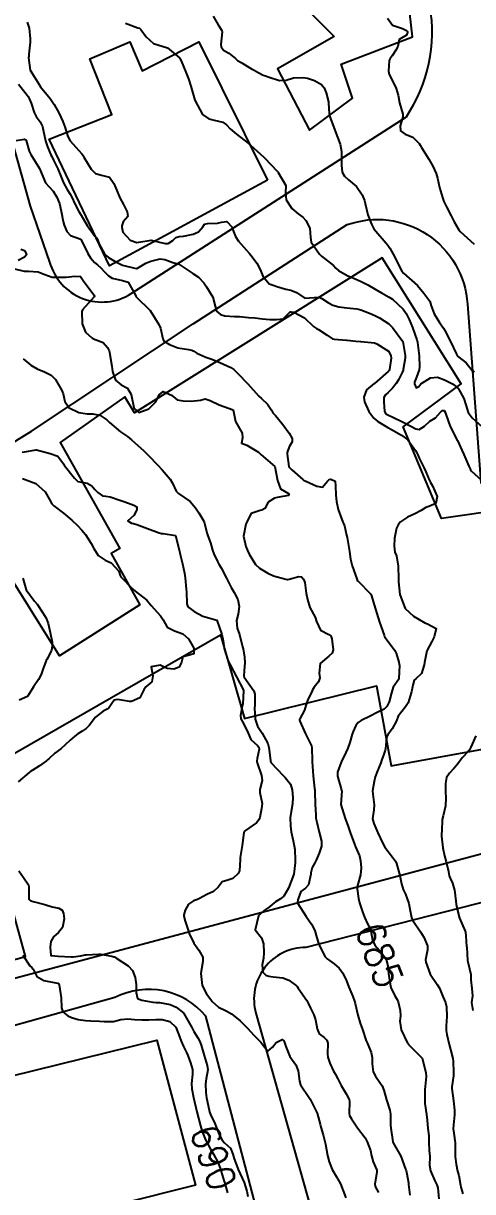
# Model space of a CAD drawing. Header units: metres. Extents: x 292545 to 299085, y 7450245 to 7463078.
# Drawn here: x 296144.2 to 296208.2, y 7455390.2 to 7455556.5 of the extents above; entities that cross this region are included whole.
import ezdxf
from ezdxf.enums import TextEntityAlignment as Align

# ---------------------------------------------------------------- set-up
doc = ezdxf.new("R2010")
doc.units = ezdxf.units.M
for name, color, linetype in [('Cotas', 45, 'Continuous'), ('Curvas de Nivel 1m', 11, 'Continuous'), ('Curvas de Nivel 5m', 15, 'Continuous'), ('Edificações', 30, 'Continuous'), ('Vias Primárias', 230, 'Continuous')]:
    doc.layers.add(name, color=color, linetype=linetype)
doc.styles.add('Style-STANDARD', font='STANDARD.shx')

msp = doc.modelspace()

# ---------------------------------------------------------------- linework, layer by layer
at = {"layer": 'Curvas de Nivel 1m', "flags": 128}
for points, elevation in [([(296144.79, 7455556.7), (296145.07, 7455555.87), (296145.22, 7455554.32), (296145.22, 7455553.86), (296145.04, 7455552.17), (296145.01, 7455551.87), (296144.98, 7455551.61), (296145.2, 7455549.86), (296145.79, 7455548.95), (296146.5, 7455547.84), (296146.56, 7455547.72), (296146.68, 7455547.51), (296148.05, 7455545.83), (296148.65, 7455544.99), (296149.32, 7455543.81), (296149.88, 7455542.55), (296150.16, 7455541.8), (296150.59, 7455540.45), (296150.9, 7455539.8), (296151.72, 7455538.93), (296152.56, 7455537.95), (296152.69, 7455537.77), (296152.85, 7455537.48), (296153.9, 7455535.76), (296154.53, 7455535.15), (296155.36, 7455534.92), (296156.53, 7455534.64), (296157.14, 7455533.72), (296157.55, 7455532.76), (296158, 7455531.71), (296158.48, 7455530.74), (296159.03, 7455529.69), (296159.13, 7455529.02), (296158.45, 7455528.26), (296158.26, 7455527.7), (296158.26, 7455527.52), (296158.43, 7455526.8), (296159.45, 7455525.69), (296160.42, 7455525.33), (296160.7, 7455525.39), (296162.42, 7455525.66), (296164.42, 7455525.17), (296164.85, 7455525.19), (296165.53, 7455525.62), (296165.97, 7455526.07), (296166.43, 7455526.18), (296167.05, 7455526.23), (296168.43, 7455526.52), (296169.17, 7455526.84), (296169.78, 7455527.57), (296170.05, 7455527.96), (296170.45, 7455528.06), (296171.9, 7455528.1), (296172.45, 7455528.21), (296173.23, 7455528.31), (296173.96, 7455527.52), (296174.07, 7455527.15), (296174.43, 7455526.21), (296174.87, 7455525.51), (296176.4, 7455523.8), (296176.68, 7455523.49), (296177.47, 7455522.4), (296177.97, 7455521.47), (296178.36, 7455520.54), (296179.23, 7455519.46), (296180.07, 7455519.17), (296180.34, 7455519.08), (296181.59, 7455518.68), (296182.33, 7455518.54), (296183.15, 7455518.23), (296184.32, 7455517.4), (296186.32, 7455517.53), (296186.46, 7455517.51), (296186.73, 7455517.37), (296187.7, 7455516.74), (296188.31, 7455516.4), (296189.15, 7455516.18), (296190.31, 7455516.03), (296191.72, 7455515.9), (296192.31, 7455515.77), (296193.54, 7455515.29), (296194.3, 7455514.95), (296194.93, 7455514.63), (296196.28, 7455513.77), (296196.81, 7455513.24), (296198.25, 7455511.23), (296198.59, 7455509.23), (296198.59, 7455508.85), (296198.32, 7455507.23), (296198.3, 7455507.14), (296198.2, 7455506.91), (296197.65, 7455505.77), (296197.33, 7455505.24), (296196.82, 7455504.59), (296196.16, 7455503.97), (296195.78, 7455503.63), (296195.56, 7455503.26), (296195.54, 7455502.65), (296195.65, 7455501.26), (296195.83, 7455500.96), (296196.13, 7455500.78), (296196.95, 7455500.41), (296198.12, 7455499.84), (296199.29, 7455499.22), (296200.11, 7455498.8), (296200.59, 7455498.72), (296201.33, 7455499.19), (296202.12, 7455499.89), (296202.92, 7455500.37), (296203.65, 7455501.16), (296203.88, 7455501.42), (296204.14, 7455501.41), (296204.31, 7455501.16), (296204.41, 7455500.87), (296204.99, 7455499.15), (296205.94, 7455497.29), (296206.03, 7455497.14), (296206.08, 7455497.04), (296206.69, 7455495.76), (296206.95, 7455495.13), (296207.67, 7455493.48), (296207.84, 7455493.11), (296207.89, 7455492.98), (296208.03, 7455492.76), (296209.93, 7455491.09)], 683), ([(296158.79, 7455556.57), (296160.55, 7455555.91), (296160.78, 7455555.83), (296160.95, 7455555.68), (296161.73, 7455554.63), (296162.75, 7455553.65), (296164.75, 7455553.05), (296166.46, 7455551.61), (296166.73, 7455551.2), (296167.39, 7455549.6), (296167.75, 7455548.65), (296168.11, 7455547.59), (296168.65, 7455545.58), (296169.76, 7455543.57), (296170.63, 7455542.93), (296171.41, 7455542.77), (296172.62, 7455542.48), (296173.15, 7455542.07), (296173.7, 7455541.52), (296174.6, 7455540.75), (296176.23, 7455539.49), (296176.58, 7455539.2), (296178.48, 7455537.47), (296178.56, 7455537.39), (296180.42, 7455535.44), (296180.47, 7455535.38), (296180.53, 7455535.31), (296181.63, 7455533.43), (296181.57, 7455532.36), (296181.64, 7455531.43), (296182.47, 7455530.18), (296183.39, 7455529.41), (296184.01, 7455528.95), (296184.45, 7455528.47), (296185.03, 7455527.38), (296185.11, 7455526.07), (296185.23, 7455525.39), (296186.4, 7455523.66), (296186.71, 7455523.37), (296188.38, 7455522.05), (296188.72, 7455521.69), (296189.1, 7455521.34), (296190.36, 7455520.62), (296191.49, 7455520.17), (296192.35, 7455519.8), (296193.28, 7455519.29), (296194.34, 7455518.69), (296195.25, 7455518.18), (296196.33, 7455517.56), (296196.78, 7455517.25), (296198.31, 7455515.85), (296198.73, 7455515.23), (296199.15, 7455514.36), (296199.63, 7455513.22), (296200.26, 7455511.48), (296200.32, 7455511.28), (296200.35, 7455511.21), (296200.37, 7455511.09), (296200.57, 7455509.2), (296200.64, 7455507.64), (296200.61, 7455507.2), (296200.19, 7455506.17), (296199.95, 7455505.45), (296199.93, 7455505.21), (296200.17, 7455504.65), (296200.53, 7455504.85), (296200.85, 7455505.2), (296202.19, 7455506.08), (296203.21, 7455506.15), (296204.19, 7455505.79), (296205.42, 7455505.15), (296206.17, 7455504.49), (296206.97, 7455503.13), (296207.24, 7455502.22), (296207.58, 7455501.12), (296208.12, 7455500.36), (296209.58, 7455499.1)], 682), ([(296171.25, 7455557.55), (296171.99, 7455556.33), (296172.52, 7455555.53), (296172.56, 7455555.32), (296172.36, 7455553.54), (296172.42, 7455553.21), (296172.75, 7455552.74), (296173.51, 7455552.3), (296174.47, 7455551.51), (296174.73, 7455551.27), (296175.27, 7455550.96), (296176.71, 7455550.07), (296177.09, 7455549.86), (296177.78, 7455549.47), (296178.39, 7455549.16), (296178.7, 7455549.07), (296179.26, 7455548.89), (296180.69, 7455548.42), (296181.67, 7455548.46), (296182.7, 7455548.79), (296184.13, 7455548.83), (296184.7, 7455548.71), (296185.69, 7455548.39), (296186.69, 7455547.83), (296187.09, 7455547.37), (296187.37, 7455546.66), (296187.67, 7455545.36), (296187.71, 7455544.29), (296187.82, 7455543.36), (296188.61, 7455541.35), (296189.37, 7455539.34), (296189.52, 7455538.29), (296189.52, 7455537.34), (296189.54, 7455536.34), (296189.63, 7455535.33), (296189.96, 7455534.76), (296190.52, 7455534.27), (296191.67, 7455533.31), (296192.5, 7455532.11), (296192.8, 7455531.3), (296192.89, 7455530.9), (296193.28, 7455529.29), (296193.8, 7455527.93), (296194.16, 7455527.28), (296194.44, 7455526.95), (296195.9, 7455525.26), (296196.12, 7455524.96), (296196.41, 7455524.51), (296197.13, 7455523.24), (296197.84, 7455521.78), (296198.14, 7455521.23), (296198.37, 7455520.97), (296200.34, 7455519.21), (296201.25, 7455518.12), (296201.99, 7455517.18), (296202.11, 7455516.97), (296202.31, 7455516.33), (296202.74, 7455515.18), (296203.49, 7455513.96), (296204.05, 7455513.16), (296204.27, 7455512.79), (296205.11, 7455511.15), (296205.84, 7455509.54), (296206.05, 7455509.14), (296206.22, 7455508.99), (296207.29, 7455508.2), (296208.16, 7455507.11), (296208.18, 7455507.08), (296208.2, 7455507.06), (296208.4, 7455506.91)], 681), ([(296143.54, 7455547.88), (296144.67, 7455546.51), (296144.93, 7455546.13), (296145.07, 7455545.86), (296145.34, 7455545.17), (296145.8, 7455543.85), (296146.07, 7455543.29), (296146.62, 7455542.5), (296146.97, 7455541.84), (296147.08, 7455541.36), (296147.39, 7455539.83), (296147.68, 7455538.94), (296148.16, 7455537.83), (296148.29, 7455537.56), (296148.56, 7455537.07), (296149.15, 7455535.81), (296149.57, 7455534.77), (296149.97, 7455533.81), (296150.5, 7455532.86), (296150.92, 7455532.22), (296151.14, 7455531.79), (296151.56, 7455530.86), (296152.14, 7455529.77), (296152.46, 7455529.23), (296153.35, 7455527.76), (296154.43, 7455526.25), (296154.67, 7455525.99), (296154.8, 7455525.75), (296155.04, 7455525.12), (296155.8, 7455523.74), (296156.08, 7455523.42), (296156.39, 7455523.2), (296157.3, 7455522.63), (296158.38, 7455522.12), (296160.12, 7455521.68), (296160.37, 7455521.64), (296160.42, 7455521.64), (296160.48, 7455521.68), (296161.66, 7455522.39), (296162.38, 7455522.7), (296163.73, 7455522.99), (296164.39, 7455522.9), (296165.51, 7455522.49), (296166.38, 7455522.25), (296167.38, 7455521.6), (296168.37, 7455520.92), (296169.18, 7455520.4), (296169.94, 7455519.57), (296170.34, 7455519.01), (296171.2, 7455517.55), (296171.57, 7455516.29), (296171.76, 7455515.55), (296172.3, 7455515.06), (296172.93, 7455514.9), (296174.29, 7455514.82), (296175.01, 7455514.78), (296176.29, 7455514.67), (296177.18, 7455514.59), (296178.29, 7455514.46), (296179.35, 7455514.39), (296180.29, 7455514.38), (296181.25, 7455514.47), (296182.16, 7455515.42), (296182.25, 7455515.47), (296182.3, 7455515.47), (296182.35, 7455515.47), (296182.73, 7455515.42), (296184.29, 7455514.6), (296185.55, 7455513.38), (296185.98, 7455513.09), (296186.27, 7455512.93), (296187.49, 7455512.13), (296188.26, 7455511.63), (296188.47, 7455511.56), (296190.25, 7455511.42), (296190.34, 7455511.41), (296191.58, 7455511.31), (296192.25, 7455511.25), (296192.3, 7455511.25), (296194.25, 7455511.05), (296194.59, 7455510.93), (296196.23, 7455509.84), (296196.56, 7455509.25), (296196.59, 7455508.88), (296196.38, 7455507.25), (296196.33, 7455507.12), (296196.2, 7455506.97), (296194.22, 7455505.28), (296194.2, 7455505.26), (296194.18, 7455505.25), (296193.09, 7455504.37), (296192.71, 7455503.29), (296192.8, 7455502.64), (296193.41, 7455501.29), (296194.12, 7455500.34), (296194.69, 7455499.85), (296195.65, 7455499.26), (296196.11, 7455499), (296196.64, 7455498.71), (296198.09, 7455497.91), (296198.97, 7455497.22), (296200.07, 7455495.7), (296200.26, 7455495.4), (296200.36, 7455495.21), (296200.61, 7455494.64), (296201.32, 7455493.19), (296201.54, 7455492.7), (296202.02, 7455491.52), (296202.19, 7455491.18), (296202.49, 7455490.7), (296203.16, 7455489.17), (296202.97, 7455488.18), (296201.97, 7455487.74), (296201.56, 7455487.6), (296200.88, 7455487.2), (296199.96, 7455486.71), (296198.94, 7455486.23), (296197.95, 7455485.55), (296197.67, 7455485.23), (296197.38, 7455484.68), (296197.09, 7455483.24), (296197.04, 7455482.11), (296197.14, 7455481.24), (296197.36, 7455480.71), (296197.58, 7455479.23), (296197.63, 7455477.45), (296197.64, 7455477.23), (296197.64, 7455477.03), (296197.82, 7455475.23), (296198.58, 7455473.22), (296199.79, 7455472.13), (296201.4, 7455471.19), (296201.77, 7455471.05), (296202.99, 7455470.4), (296202.71, 7455469.18), (296202.4, 7455468.52), (296201.72, 7455467.31), (296201.69, 7455467.23), (296201.68, 7455467.19), (296201.36, 7455465.54), (296201.32, 7455465.19), (296200.92, 7455463.97), (296200.12, 7455463.21), (296199.88, 7455463.01), (296199.67, 7455462.33), (296199.48, 7455461.38), (296199.46, 7455461.21), (296199.05, 7455459.8), (296198.63, 7455459.22), (296197.62, 7455457.88), (296197.37, 7455457.24), (296196.77, 7455456.07), (296196.14, 7455455.25), (296195.96, 7455454.87), (296195.79, 7455453.26), (296195.75, 7455453.07), (296195.55, 7455452.5), (296195.24, 7455451.56), (296195.12, 7455451.26), (296194.67, 7455450.12), (296194.34, 7455449.27), (296194.17, 7455448.61), (296193.96, 7455447.28), (296193.98, 7455446.78), (296194.2, 7455445.27), (296194.14, 7455444.58), (296193.96, 7455443.27), (296194.12, 7455442.59), (296194.7, 7455441.27), (296195.4, 7455439.75), (296195.69, 7455439.26), (296196.78, 7455437.84), (296197.21, 7455437.24), (296197.37, 7455436.92), (296197.85, 7455435.23), (296198.1, 7455434), (296198.33, 7455433.22), (296198.63, 7455432.54), (296199.1, 7455431.21), (296199.29, 7455430.19), (296199.49, 7455429.21), (296199.69, 7455428.78), (296200.77, 7455427.19), (296201.25, 7455426.41), (296201.77, 7455425.18), (296201.78, 7455424.63), (296201.5, 7455423.19), (296201.52, 7455422.87), (296202.18, 7455421.18), (296203.16, 7455419.7), (296203.5, 7455419.16), (296203.98, 7455418), (296204.36, 7455417.15), (296204.5, 7455416.53), (296204.52, 7455415.15), (296204.43, 7455413.81), (296204.42, 7455413.15), (296204.51, 7455412.58), (296204.88, 7455411.14), (296205.05, 7455410.45), (296205.37, 7455409.14), (296205.41, 7455408.76), (296205.47, 7455407.14), (296205.46, 7455406.68), (296205.24, 7455405.14), (296205.25, 7455404.88), (296205.49, 7455403.13), (296205.61, 7455401.8), (296205.6, 7455401.14), (296205.49, 7455399.7), (296205.45, 7455399.14), (296205.53, 7455398.53), (296205.73, 7455397.14), (296205.72, 7455395.97), (296205.72, 7455395.14), (296205.87, 7455394.13), (296206.06, 7455393.13), (296206.22, 7455392.51), (296206.49, 7455391.13), (296206.54, 7455390.84), (296206.81, 7455389.88)], 684), ([(296143.88, 7455524.39), (296144.4, 7455524.18), (296144.61, 7455523.87), (296144.68, 7455523.57), (296144.39, 7455523.24), (296143.51, 7455522.75)], 686), ([(296142.59, 7455521.67), (296144.37, 7455521.24), (296144.98, 7455521.25), (296146.37, 7455521.15), (296147.31, 7455520.79), (296148.36, 7455520.41), (296149.79, 7455520.38), (296150.36, 7455520.41), (296151.59, 7455520.55), (296152.36, 7455520.48), (296152.67, 7455520.09), (296152.85, 7455519.77), (296154.32, 7455517.84), (296154.36, 7455517.75), (296154.32, 7455517.6), (296152.67, 7455515.77), (296152.56, 7455515.51), (296152.61, 7455513.77), (296153.07, 7455512.58), (296154.01, 7455511.75), (296154.16, 7455511.65), (296154.25, 7455511.61), (296155.62, 7455511.11), (296156.24, 7455510.38), (296156.44, 7455509.93), (296156.5, 7455509.73), (296156.55, 7455509.41), (296156.82, 7455507.72), (296156.93, 7455506.99), (296157.35, 7455505.72), (296158.18, 7455505.05), (296159.08, 7455504.6), (296159.59, 7455503.69), (296159.96, 7455501.86), (296160.05, 7455501.68), (296160.09, 7455501.63), (296160.13, 7455501.59), (296160.67, 7455501.13), (296162.13, 7455501.66), (296163.12, 7455502.67), (296163.58, 7455503.64), (296164.17, 7455504.13), (296165.33, 7455503.62), (296166.15, 7455502.94), (296166.98, 7455502.77), (296168.14, 7455502.76), (296169.48, 7455502.9), (296170.15, 7455503.06), (296170.84, 7455502.86), (296172.14, 7455502.24), (296174.13, 7455501.52), (296174.47, 7455499.87), (296174.62, 7455499.51), (296175.39, 7455498.2), (296175.46, 7455497.5), (296175.32, 7455496.75), (296176.07, 7455496.5), (296177.73, 7455495.47), (296178.06, 7455495.13), (296180.04, 7455493.45), (296180.42, 7455491.44), (296180.83, 7455490.26), (296181.99, 7455489.58), (296182.07, 7455489.42), (296182.06, 7455489.35), (296181.99, 7455489.29), (296180.39, 7455489.04), (296179.99, 7455488.93), (296179.09, 7455488.34), (296178.63, 7455487.46), (296178.21, 7455487.21), (296177.96, 7455487.18), (296176.69, 7455486.75), (296176.03, 7455485.49), (296176.01, 7455485.42), (296175.94, 7455485.21), (296175.59, 7455483.5), (296175.9, 7455482.04), (296176.15, 7455481.49), (296176.39, 7455480.98), (296177.29, 7455479.48), (296177.87, 7455478.97), (296179.07, 7455478.24), (296179.85, 7455477.89), (296181.59, 7455477.42), (296181.79, 7455477.37), (296181.84, 7455477.34), (296181.92, 7455477.34), (296182.09, 7455477.42), (296183.46, 7455477.8), (296183.85, 7455477.71), (296184.15, 7455477.4), (296184.32, 7455476.91), (296184.52, 7455475.39), (296184.71, 7455474.49), (296185.04, 7455473.39), (296185.78, 7455472), (296185.99, 7455471.38), (296186.54, 7455470.14), (296187.75, 7455469.53), (296188.01, 7455469.35), (296188.18, 7455468.91), (296188.33, 7455467.34), (296188.2, 7455466.88), (296187.72, 7455466.45), (296186.51, 7455465.37), (296186.36, 7455464.04), (296186.46, 7455463.37), (296186.28, 7455462.77), (296185.66, 7455462.03), (296185.41, 7455461.63), (296185.3, 7455461.38), (296184.74, 7455460.29), (296184.44, 7455459.39), (296184.27, 7455458.75), (296183.61, 7455457.52), (296183.57, 7455457.45), (296183.56, 7455457.4), (296183.61, 7455457.2), (296184.43, 7455455.39), (296185.26, 7455453.69), (296185.33, 7455453.38), (296185.36, 7455451.56), (296185.37, 7455451.38), (296185.51, 7455449.38), (296185.7, 7455447.58), (296185.72, 7455447.38), (296185.74, 7455447.12), (296185.8, 7455445.37), (296185.86, 7455443.78), (296185.9, 7455443.38), (296186.01, 7455442.8), (296186.37, 7455441.37), (296186.67, 7455440.11), (296186.67, 7455439.37), (296186.36, 7455438.4), (296185.95, 7455437.37), (296185.74, 7455437), (296185.36, 7455436.34), (296185.17, 7455435.57), (296185.15, 7455435.38), (296184.85, 7455433.86), (296184.42, 7455433.39), (296183.77, 7455432.94), (296183.31, 7455431.75), (296183.28, 7455431.4), (296183.3, 7455431.22), (296184.49, 7455429.39), (296185.26, 7455428.27), (296185.75, 7455427.38), (296185.95, 7455426.67), (296186.3, 7455425.37), (296187.21, 7455423.63), (296187.49, 7455423.36), (296188.49, 7455422.63), (296189.19, 7455422.02), (296189.74, 7455421.32), (296190.26, 7455420.23), (296190.58, 7455419.32), (296191.14, 7455417.96), (296191.38, 7455417.31), (296191.47, 7455416.97), (296191.84, 7455415.3), (296192.21, 7455414.18), (296192.54, 7455413.3), (296193.07, 7455411.65), (296193.17, 7455411.39), (296193.22, 7455411.29), (296193.78, 7455410), (296193.89, 7455409.28), (296193.9, 7455408.41), (296194.06, 7455407.27), (296194.37, 7455406.63), (296195, 7455405.76), (296195.32, 7455405.26), (296195.58, 7455404.66), (296195.95, 7455403.25), (296196.41, 7455401.78), (296196.51, 7455401.24), (296196.51, 7455399.66), (296196.54, 7455399.24), (296196.86, 7455397.28), (296196.86, 7455397.24), (296196.89, 7455397.16), (296197.96, 7455395.23), (296198.67, 7455393.39), (296198.73, 7455393.22), (296198.84, 7455392.75), (296199.06, 7455391.45), (296199.09, 7455391.22), (296199.27, 7455389.68)], 686), ([(296144.22, 7455508.75), (296145.3, 7455507.86), (296146.2, 7455507.35), (296147.28, 7455506.92), (296148.19, 7455506.45), (296148.83, 7455505.81), (296149.73, 7455504.24), (296149.9, 7455503.8), (296150.15, 7455502.68), (296150.79, 7455501.79), (296152.13, 7455501.13), (296153.32, 7455500.96), (296154.12, 7455500.94), (296155.11, 7455500.73), (296156.12, 7455500.07), (296156.49, 7455499.73), (296158.09, 7455498.39), (296159.07, 7455497.7), (296159.65, 7455497.26), (296160.07, 7455496.87), (296161.41, 7455495.67), (296162.06, 7455495.02), (296163.39, 7455493.65), (296164.03, 7455492.98), (296165.13, 7455491.62), (296165.46, 7455491.07), (296166, 7455489.94), (296166.31, 7455489.61), (296167.98, 7455488.47), (296168.77, 7455487.58), (296169.23, 7455486.85), (296169.94, 7455485.64), (296169.98, 7455485.56), (296170.38, 7455484.02), (296170.53, 7455483.56), (296170.88, 7455482.59), (296171.19, 7455481.55), (296171.37, 7455481.03), (296171.88, 7455479.9), (296172.08, 7455479.54), (296172.4, 7455479), (296173.18, 7455477.53), (296173.83, 7455476.22), (296174.27, 7455475.51), (296174.8, 7455474.49), (296174.97, 7455473.5), (296174.85, 7455472.44), (296174.59, 7455471.51), (296174.7, 7455470.44), (296175.03, 7455469.51), (296175.46, 7455467.78), (296175.52, 7455467.5), (296175.72, 7455466.31), (296175.77, 7455465.5), (296175.69, 7455464.42), (296175.65, 7455463.53), (296175.66, 7455463.5), (296175.68, 7455463.47), (296177.08, 7455461.48), (296177.22, 7455461.05), (296177.18, 7455459.48), (296177.16, 7455459.01), (296177.25, 7455457.48), (296177.6, 7455456.49), (296178.23, 7455455.46), (296179.03, 7455454), (296179.21, 7455453.45), (296179.43, 7455451.56), (296179.45, 7455451.45), (296179.54, 7455451.23), (296181.22, 7455449.43), (296181.51, 7455449.16), (296182.3, 7455448.21), (296182.53, 7455447.41), (296182.59, 7455446.3), (296182.56, 7455445.41), (296182.37, 7455444.34), (296182.23, 7455443.42), (296182.27, 7455442.26), (296182.38, 7455441.42), (296182.66, 7455440.16), (296182.82, 7455439.41), (296182.87, 7455438.89), (296182.95, 7455437.41), (296182.96, 7455437), (296182.75, 7455435.41), (296182.37, 7455434.38), (296181.98, 7455433.42), (296181.31, 7455432.25), (296180.87, 7455431.87), (296180.12, 7455431.44), (296179.66, 7455431.08), (296179.29, 7455430.77), (296178.51, 7455430.23), (296177.73, 7455429.47), (296177.25, 7455427.48), (296178.13, 7455426.35), (296178.42, 7455425.46), (296178.47, 7455424.2), (296178.41, 7455423.46), (296178.23, 7455422.5), (296178.32, 7455421.46), (296178.76, 7455421.04), (296179.18, 7455420.87), (296179.83, 7455420.79), (296181.17, 7455420.62), (296182.06, 7455420.3), (296183.15, 7455419.48), (296183.22, 7455419.4), (296183.35, 7455419.19), (296184.58, 7455417.39), (296184.78, 7455417.03), (296185.12, 7455416.31), (296185.58, 7455415.38), (296185.83, 7455414.64), (296186.08, 7455413.37), (296186.36, 7455412.65), (296187.07, 7455412.13), (296187.47, 7455411.75), (296187.59, 7455411.35), (296187.54, 7455409.84), (296187.61, 7455409.35), (296187.89, 7455408.49), (296188.42, 7455407.34), (296188.63, 7455406.96), (296189, 7455406.26), (296189.48, 7455405.33), (296190.18, 7455404.11), (296190.63, 7455403.31), (296190.69, 7455403.05), (296190.63, 7455401.31), (296190.67, 7455401.05), (296190.94, 7455400.56), (296191.81, 7455399.3), (296192.9, 7455397.84), (296193.21, 7455397.29), (296193.65, 7455396.05), (296193.83, 7455395.28), (296194.06, 7455394.46), (296194.57, 7455393.26), (296194.59, 7455393.01), (296194.28, 7455391.27), (296194.38, 7455390.82), (296194.81, 7455390.08)], 687), ([(296144.06, 7455495.5), (296144.39, 7455495.54), (296146.06, 7455495.8), (296146.11, 7455495.8), (296148.06, 7455495.31), (296149.16, 7455494.92), (296149.94, 7455493.8), (296150.04, 7455493.65), (296151.55, 7455491.78), (296152.01, 7455491.31), (296153.31, 7455491.06), (296154, 7455490.7), (296154.44, 7455490.19), (296154.84, 7455489.74), (296155.5, 7455489.25), (296155.99, 7455489.21), (296156.59, 7455489.12), (296157.98, 7455488.65), (296158.69, 7455488.41), (296159.98, 7455487.93), (296160.38, 7455487.68), (296160.4, 7455487.25), (296159.95, 7455486.46), (296159.57, 7455486.07), (296159.14, 7455485.69), (296159.64, 7455485.39), (296159.94, 7455485.31), (296160.42, 7455485.19), (296161.93, 7455484.63), (296163.56, 7455484.01), (296163.93, 7455483.92), (296164.17, 7455483.88), (296165.92, 7455483.61), (296166.41, 7455481.6), (296166.58, 7455480.91), (296166.89, 7455479.6), (296167.19, 7455478.27), (296167.3, 7455477.6), (296167.43, 7455475.99), (296167.45, 7455475.59), (296167.52, 7455473.88), (296167.61, 7455473.59), (296167.8, 7455473.39), (296168.57, 7455472.81), (296169.78, 7455472.11), (296171.77, 7455471.54), (296172.5, 7455469.53), (296172.67, 7455468.6), (296172.84, 7455467.53), (296173.37, 7455465.87), (296173.52, 7455465.52), (296173.7, 7455465.18), (296174.59, 7455463.51), (296175.58, 7455461.58), (296175.6, 7455461.5), (296175.48, 7455459.66), (296175.46, 7455459.5), (296175.16, 7455457.97), (296175.22, 7455457.5), (296175.6, 7455456.86), (296176.25, 7455455.49), (296176.64, 7455454.55), (296177.57, 7455453.73), (296177.78, 7455453.47), (296177.83, 7455453.2), (296177.55, 7455451.86), (296177.48, 7455451.47), (296177.54, 7455451.23), (296178.15, 7455449.46), (296178.23, 7455448.74), (296177.93, 7455447.47), (296177.91, 7455447.04), (296178.24, 7455445.46), (296178.15, 7455444.77), (296177.91, 7455443.47), (296177.79, 7455443.12), (296177.44, 7455442.72), (296175.72, 7455441.5), (296175.61, 7455441.31), (296175.39, 7455439.5), (296175.1, 7455437.78), (296175.1, 7455437.5), (296175.01, 7455435.85), (296174.85, 7455435.51), (296174.07, 7455434.79), (296173.34, 7455434.53), (296172.55, 7455434.32), (296172, 7455433.54), (296171.32, 7455432.94), (296170.37, 7455432.5), (296169.31, 7455431.94), (296169.06, 7455431.81), (296168.49, 7455431.58), (296167.76, 7455431.12), (296167.28, 7455430.25), (296167.1, 7455429.59), (296167.09, 7455429.41), (296167.26, 7455428.73), (296167.65, 7455427.59), (296167.87, 7455426.96), (296168.51, 7455425.58), (296169.22, 7455424.59), (296169.78, 7455423.56), (296169.81, 7455422.95), (296169.55, 7455421.57), (296169.51, 7455421.24), (296169.69, 7455419.56), (296170.33, 7455418.38), (296170.95, 7455417.55), (296171.13, 7455417.29), (296172.04, 7455416.46), (296173.12, 7455415.95), (296173.88, 7455415.51), (296175.1, 7455414.5), (296176.15, 7455413.49), (296177.07, 7455412.48), (296177.56, 7455411.96), (296178.06, 7455411.47), (296178.48, 7455410.89), (296179.05, 7455410.19), (296179.72, 7455410.78), (296180.23, 7455411.44), (296181.07, 7455411.86), (296181.31, 7455411.67), (296181.44, 7455411.43), (296181.62, 7455410.86), (296182.2, 7455409.42), (296183.03, 7455408.25), (296183.38, 7455407.4), (296183.55, 7455405.95), (296183.72, 7455405.4), (296184.97, 7455403.53), (296185.06, 7455403.38), (296185.24, 7455403.1), (296186.05, 7455401.37), (296186.49, 7455399.81), (296186.59, 7455399.36), (296186.91, 7455398.29), (296187.18, 7455397.36), (296187.27, 7455396.97), (296187.56, 7455395.35), (296187.76, 7455394.46), (296188.19, 7455393.35), (296188.84, 7455392.3), (296189.39, 7455391.33), (296189.79, 7455390.3), (296190.16, 7455389.32)], 688), ([(296144.13, 7455491.75), (296146, 7455491.01), (296147.36, 7455489.84), (296147.98, 7455488.76), (296148.28, 7455488.13), (296148.58, 7455487.82), (296149.96, 7455486.82), (296151.14, 7455485.79), (296151.94, 7455485.04), (296152.55, 7455484.39), (296153.07, 7455483.76), (296153.9, 7455482.49), (296154.27, 7455481.75), (296154.9, 7455480.76), (296155.88, 7455480.1), (296156.77, 7455479.72), (296157.86, 7455478.54), (296158.04, 7455477.9), (296158.14, 7455477.71), (296159.83, 7455475.96), (296160.18, 7455475.68), (296161.81, 7455474.42), (296162.43, 7455473.65), (296163.78, 7455472.16), (296164.17, 7455471.63), (296164.7, 7455470.56), (296165.76, 7455470.05), (296166.96, 7455469.6), (296167.75, 7455468.9), (296168.5, 7455467.58), (296168.52, 7455466.78), (296167.72, 7455466.51), (296166.95, 7455466.36), (296166.74, 7455465.6), (296166.42, 7455464.88), (296165.69, 7455464.61), (296164.74, 7455464.67), (296163.7, 7455465.17), (296162.44, 7455464.9), (296162.7, 7455463.65), (296162.55, 7455462.77), (296161.67, 7455462.05), (296161.42, 7455461.66), (296160.81, 7455460.51), (296159.64, 7455459.97), (296159.36, 7455459.97), (296157.64, 7455460.25), (296157.17, 7455460.19), (296156.85, 7455459.72), (296156.35, 7455458.99), (296155.62, 7455458.59), (296154.53, 7455457.75), (296153.6, 7455456.55), (296153.21, 7455456.15), (296152.62, 7455455.77), (296152, 7455455.36), (296151.58, 7455455.07), (296150.89, 7455454.47), (296150.21, 7455453.8), (296149.56, 7455453.23), (296148.75, 7455452.62), (296147.86, 7455451.83), (296147.7, 7455451.66), (296147.54, 7455451.53), (296146.53, 7455450.84), (296145.52, 7455450.18), (296145.32, 7455450.05), (296145.07, 7455449.86), (296143.5, 7455448.55)], 689), ([(296208.67, 7455455.1), (296207.95, 7455453.5), (296207.76, 7455453.12), (296207.68, 7455453), (296207.56, 7455452.88), (296206.7, 7455451.98), (296206.1, 7455451.13), (296205.87, 7455450.8), (296205.53, 7455450.43), (296204.89, 7455449.78), (296204.49, 7455449.15), (296204.33, 7455448.33), (296204.35, 7455447.15), (296204.39, 7455446.24), (296204.34, 7455445.15), (296204, 7455443.72), (296203.89, 7455443.16), (296203.81, 7455441.55), (296203.77, 7455441.16), (296203.76, 7455440.82), (296203.96, 7455439.16), (296204.22, 7455437.99), (296204.45, 7455437.15), (296204.75, 7455435.76), (296204.88, 7455435.15), (296205.02, 7455434.82), (296205.33, 7455434.1), (296205.62, 7455433.14), (296205.68, 7455432.78), (296205.87, 7455431.13), (296206, 7455430.43), (296206.34, 7455429.13), (296207.12, 7455427.26), (296207.17, 7455427.12), (296207.25, 7455426.62), (296207.35, 7455425.12), (296207.36, 7455424.99), (296207.48, 7455423.12), (296207.57, 7455422.75), (296207.93, 7455421.11), (296207.93, 7455420.35), (296208.09, 7455419.11), (296208.17, 7455418.08), (296208.06, 7455417.11), (296208.23, 7455416)], 683), ([(296143.61, 7455435.88), (296144.26, 7455434.94), (296144.99, 7455433.86), (296145.04, 7455433.58), (296145.03, 7455431.85), (296145.15, 7455431.7), (296145.3, 7455431.61), (296145.63, 7455431.51), (296147.3, 7455431.06), (296148.34, 7455430.77), (296149.29, 7455430.54), (296149.75, 7455430.27), (296149.97, 7455429.8), (296150.04, 7455429.03), (296149.81, 7455427.8), (296149.25, 7455427.08), (296148.56, 7455426.5), (296148.17, 7455425.82), (296148.05, 7455425), (296148.14, 7455423.82), (296149.2, 7455423.71), (296151.06, 7455423.64), (296151.2, 7455423.63), (296151.36, 7455423.62), (296152.43, 7455423.77), (296153.06, 7455423.9), (296153.21, 7455423.92), (296154.95, 7455424), (296155.21, 7455423.99), (296156.84, 7455423.72), (296157.14, 7455423.65), (296157.2, 7455423.63), (296157.42, 7455423.49), (296159.19, 7455422.33), (296159.79, 7455421.68), (296160.16, 7455420.69), (296160.31, 7455419.68), (296160.29, 7455418.53), (296160.51, 7455417.68), (296161.13, 7455417.47), (296162.67, 7455417.19), (296163.13, 7455417.15), (296163.64, 7455417.12), (296165.13, 7455416.85), (296165.99, 7455416.48), (296167.08, 7455415.59), (296167.11, 7455415.55), (296168.21, 7455413.58), (296168.51, 7455413.02), (296169.07, 7455412.12), (296169.37, 7455411.57), (296169.55, 7455411.07), (296169.98, 7455409.56), (296170.42, 7455408.16), (296170.5, 7455407.56), (296170.28, 7455406.28), (296170.18, 7455405.56), (296170.21, 7455404.33), (296170.31, 7455403.56), (296170.68, 7455401.82), (296170.75, 7455401.55), (296170.94, 7455401.05), (296171.45, 7455400.06), (296171.64, 7455399.54), (296172.1, 7455398.34), (296172.55, 7455397.53), (296172.89, 7455397.16), (296173.73, 7455396.37), (296174.06, 7455395.51), (296174.24, 7455394.88), (296174.77, 7455393.5), (296174.85, 7455393.33), (296175.69, 7455391.49), (296176.04, 7455390.26), (296176.22, 7455389.49)], 689)]:
    msp.add_lwpolyline(points, dxfattribs=dict(at, elevation=elevation))
at = {"layer": 'Curvas de Nivel 5m', "flags": 128}
for points, elevation in [([(296196.1, 7455557.26), (296196.79, 7455556.27), (296198.22, 7455555.79), (296198.78, 7455555.54), (296198.93, 7455555.38), (296198.94, 7455555.23), (296198.77, 7455554.87), (296197.75, 7455554.25), (296197.56, 7455553.24), (296197.29, 7455552.7), (296196.73, 7455551.92), (296196.46, 7455551.52), (296196.34, 7455551.25), (296196.24, 7455549.72), (296196.34, 7455549.25), (296196.7, 7455548.52), (296197.34, 7455547.24), (296197.59, 7455546.32), (296197.78, 7455545.24), (296198.28, 7455543.59), (296198.29, 7455543.23), (296197.9, 7455541.95), (296197.93, 7455541.24), (296198.6, 7455540.74), (296199.71, 7455540.33), (296200.59, 7455539.44), (296200.72, 7455539.2), (296200.94, 7455538.84), (296201.97, 7455537.19), (296202.55, 7455536.19), (296203, 7455535.18), (296203.19, 7455534.51), (296203.51, 7455533.17), (296203.9, 7455531.76), (296204.1, 7455531.16), (296204.48, 7455530.39), (296205.16, 7455529.15), (296205.58, 7455528.27), (296206.25, 7455527.13), (296206.44, 7455526.9), (296208.41, 7455525.11)], 680), ([(296143.22, 7455539.88), (296144.4, 7455540.06), (296144.58, 7455539.96), (296144.63, 7455539.87), (296145.07, 7455538.36), (296145.3, 7455537.86), (296146.54, 7455535.85), (296147.42, 7455533.84), (296147.91, 7455533.24), (296148.5, 7455532.65), (296149.03, 7455531.81), (296149.38, 7455530.91), (296149.64, 7455529.81), (296149.92, 7455528.34), (296150.06, 7455527.8), (296150.43, 7455526.91), (296150.98, 7455526.35), (296152.42, 7455525.79), (296152.44, 7455525.77), (296152.47, 7455525.73), (296153.44, 7455523.76), (296153.79, 7455523.16), (296154.38, 7455522.5), (296154.79, 7455522.16), (296155.26, 7455521.74), (296155.79, 7455521.16), (296156.36, 7455520.59), (296156.91, 7455520.27), (296158.36, 7455519.92), (296159.19, 7455519.69), (296160.19, 7455517.82), (296160.25, 7455517.68), (296160.32, 7455517.58), (296162.3, 7455515.66), (296163.54, 7455513.64), (296163.77, 7455513.14), (296164.11, 7455511.63), (296164.14, 7455511.52), (296164.25, 7455511.28), (296165.04, 7455510.82), (296166.24, 7455510.33), (296167.74, 7455510.09), (296168.24, 7455509.99), (296168.5, 7455509.85), (296168.92, 7455509.58), (296170.22, 7455509.01), (296171.07, 7455508.7), (296172.21, 7455508.27), (296173.78, 7455507.52), (296174.2, 7455507.23), (296175.06, 7455506.38), (296175.9, 7455505.49), (296176.18, 7455505.19), (296177.76, 7455503.47), (296178.15, 7455503.12), (296179.02, 7455502.33), (296179.56, 7455501.45), (296179.78, 7455501.1), (296180.13, 7455500.71), (296181.2, 7455499.43), (296182.09, 7455498.2), (296182.53, 7455497.42), (296182.53, 7455496.96), (296182.07, 7455496.23), (296181.81, 7455495.42), (296181.81, 7455495.18), (296182.03, 7455493.42), (296182.04, 7455493.4), (296182.47, 7455492.98), (296184.01, 7455491.59), (296184.13, 7455491.51), (296184.37, 7455491.39), (296185.51, 7455490.88), (296186.01, 7455490.62), (296186.85, 7455490.52), (296187.53, 7455491.35), (296187.76, 7455491.6), (296188.02, 7455491.66), (296188.62, 7455491.34), (296188.68, 7455490.67), (296188.72, 7455489.34), (296188.84, 7455488.48), (296189.06, 7455487.34), (296189.75, 7455485.53), (296189.84, 7455485.33), (296189.94, 7455485.01), (296190.27, 7455483.66), (296190.34, 7455483.32), (296190.46, 7455482.77), (296190.69, 7455481.32), (296190.82, 7455480.26), (296191.04, 7455479.31), (296191.71, 7455477.43), (296191.75, 7455477.3), (296191.77, 7455477.23), (296191.84, 7455477.15), (296193.72, 7455475.28), (296193.82, 7455475.05), (296194.33, 7455473.27), (296194.55, 7455472.52), (296194.94, 7455471.27), (296195.59, 7455469.42), (296195.65, 7455469.26), (296195.75, 7455469.08), (296197.15, 7455467.24), (296197.34, 7455466.86), (296197.71, 7455465.57), (296197.76, 7455465.23), (296197.77, 7455465.17), (296197.72, 7455463.23), (296197.72, 7455463.2), (296197.68, 7455463.14), (296196.89, 7455462.01), (296196.66, 7455461.24), (296196.34, 7455459.95), (296195.99, 7455459.25), (296195.63, 7455458.89), (296194.54, 7455458.35), (296193.62, 7455457.88), (296192.36, 7455457.3), (296191.91, 7455457.01), (296191.6, 7455456.57), (296191.19, 7455455.71), (296191.06, 7455455.32), (296190.74, 7455454.14), (296190.44, 7455453.32), (296190.15, 7455452.73), (296189.54, 7455451.44), (296189.51, 7455451.36), (296189.49, 7455451.33), (296188.95, 7455449.9), (296188.98, 7455449.34), (296189.49, 7455447.53), (296189.56, 7455447.33), (296189.57, 7455447.25), (296189.46, 7455445.33), (296190.08, 7455443.32), (296190.44, 7455442.31), (296190.79, 7455441.32), (296191.4, 7455439.67), (296191.55, 7455439.31), (296192.08, 7455438), (296192.23, 7455437.3), (296192.34, 7455436.31), (296192.25, 7455435.3), (296191.82, 7455433.8), (296191.76, 7455433.3), (296191.94, 7455431.94), (296192.12, 7455431.3), (296192.54, 7455430.04), (296192.82, 7455429.29), (296193.26, 7455428.33), (296193.61, 7455427.64), (296193.73, 7455427.28), (296193.95, 7455425.99), (296194.28, 7455425.27), (296195.22, 7455424.22), (296195.88, 7455423.25), (296196.11, 7455422.33), (296196.24, 7455421.25), (296196.4, 7455420.01), (296196.55, 7455419.25), (296197.14, 7455418.06), (296197.45, 7455417.55), (296197.59, 7455417.23), (296197.89, 7455415.99), (296197.95, 7455415.23), (296197.86, 7455414.47), (296198.02, 7455413.23), (296198.92, 7455411.36), (296199.01, 7455411.22), (296199.06, 7455411.16), (296201.03, 7455409.19), (296201.54, 7455407.18), (296201.58, 7455406.61), (296201.44, 7455405.19), (296201.42, 7455404.75), (296201.39, 7455403.19), (296201.41, 7455402.73), (296201.62, 7455401.18), (296201.72, 7455400.39), (296201.85, 7455399.18), (296201.96, 7455398.13), (296201.97, 7455397.18), (296202.02, 7455396.04), (296202.09, 7455395.18), (296202.06, 7455393.97), (296202.19, 7455393.18), (296202.83, 7455391.75), (296203.12, 7455391.17), (296203.23, 7455390.76), (296203.4, 7455389.16)], 685), ([(296144.16, 7455477.55), (296144.63, 7455475.86), (296145.81, 7455474.29), (296146.19, 7455473.85), (296147.01, 7455472.61), (296147.47, 7455471.83), (296147.77, 7455471.07), (296148.08, 7455469.83), (296148.34, 7455468.42), (296148.37, 7455467.82), (296148.26, 7455467.29), (296147.71, 7455466.19), (296147.58, 7455465.96), (296147.51, 7455465.83), (296147.01, 7455464.52), (296146.76, 7455463.84), (296146.41, 7455463.1), (296145.67, 7455462.06), (296145.55, 7455461.85), (296144.82, 7455460.69), (296143.64, 7455460.16)], 690), ([(296144.18, 7455423.87), (296145.19, 7455422.35), (296145.44, 7455422.11), (296145.65, 7455421.85), (296146.15, 7455420.82), (296147.17, 7455420.24), (296149.11, 7455419.87), (296149.16, 7455419.86), (296149.21, 7455419.86), (296149.27, 7455419.81), (296149.33, 7455419.64), (296149.63, 7455417.8), (296149.69, 7455416.37), (296149.87, 7455415.8), (296150.57, 7455415.25), (296151.11, 7455415.01), (296152.05, 7455414.73), (296153.1, 7455414.56), (296153.87, 7455414.52), (296155.1, 7455414.48), (296155.77, 7455414.41), (296157.1, 7455414.41), (296158.1, 7455414.7), (296159.1, 7455414.79), (296160.09, 7455414.69), (296161.1, 7455414.64), (296162.1, 7455414.65), (296163.1, 7455414.69), (296164.02, 7455414.71), (296165.1, 7455414.44), (296165.96, 7455413.61), (296166.54, 7455412.13), (296166.7, 7455411.6), (296167.06, 7455410.84), (296167.49, 7455410.03), (296167.68, 7455409.59), (296168.06, 7455408.55), (296168.33, 7455407.58), (296168.34, 7455406.91), (296168.19, 7455405.58), (296168.22, 7455404.82), (296168.45, 7455403.58), (296168.94, 7455401.57), (296169.46, 7455399.56), (296169.71, 7455398.77), (296170.18, 7455397.56), (296170.88, 7455396.26), (296171.33, 7455395.55), (296171.9, 7455394.51), (296172.28, 7455393.54), (296172.82, 7455391.65), (296172.86, 7455391.53), (296173.31, 7455390.02)], 690)]:
    msp.add_lwpolyline(points, dxfattribs=dict(at, elevation=elevation))
at = {"layer": 'Edificações'}
for points in [[(296188.47, 7455554.66), (296180.44, 7455550.04), (296184.97, 7455541.31), (296191.09, 7455545.9), (296189.51, 7455550.72), (296199.65, 7455554.6), (296198.41, 7455565.42), (296195.19, 7455563.26), (296192.23, 7455567.72), (296194.53, 7455571.31), (296193.32, 7455576.29), (296188.82, 7455580.72), (296181.49, 7455579.21), (296175.97, 7455573.78), (296172.8, 7455577.33), (296172.05, 7455581.45), (296158.38, 7455578.6), (296158.7, 7455574.88), (296167.64, 7455576.29), (296173.39, 7455571.66), (296172.49, 7455570.76)], [(296179.02, 7455534.22), (296156.52, 7455522), (296147.91, 7455540.05), (296156.82, 7455543.57), (296153.69, 7455551.48), (296159.39, 7455553.91), (296161.14, 7455549.79), (296169.23, 7455553.91)], [(296129.2, 7455407.41), (296131.55, 7455408.04), (296133.9, 7455408.66), (296135.31, 7455404.88), (296163.26, 7455411.75), (296163.26, 7455411.75), (296168.73, 7455391.1), (296147.04, 7455385.65), (296149.79, 7455375.59), (296138.37, 7455372.68), (296135.89, 7455382.14), (296128.97, 7455380.55), (296125.57, 7455393.87), (296131.91, 7455395.83)]]:
    msp.add_lwpolyline(points, close=True, dxfattribs=at)
for points in [[(296213.38, 7455487.41), (296203.77, 7455486.02), (296198.33, 7455499.11), (296206.55, 7455505.2), (296195.32, 7455523.15), (296160.09, 7455501.1), (296158.67, 7455503.38), (296149.51, 7455496.85), (296157.96, 7455481.75), (296156.74, 7455481.07), (296160.83, 7455473.76), (296149.39, 7455466.47), (296137.04, 7455486.18)], [(296085.34, 7455407.38), (296144.53, 7455423.69), (296137.43, 7455449.46), (296172.31, 7455469.48), (296175.74, 7455457.56), (296194.52, 7455462.2), (296196.59, 7455450.83), (296223.15, 7455455.66)]]:
    msp.add_lwpolyline(points, dxfattribs=at)
at = {"layer": 'Vias Primárias'}
msp.add_lwpolyline([(296159.61, 7455518.06), (296198.77, 7455543.23, 0.191713), (296202.12, 7455559.01), (296200.11, 7455579.07, 0.323835), (296185.53, 7455587.61), (296137.39, 7455576.45, 0.366088), (296136.08, 7455563.18), (296145.22, 7455530.5), (296147.99, 7455522.53, 0.502775)], format="xyb", close=True, dxfattribs=at)
at = {"layer": 'Vias Primárias', "elevation": 701.51}
msp.add_lwpolyline([(296049.96, 7455427.05, 0.246226), (296051.37, 7455443.01), (296069.73, 7455450.65), (296094.46, 7455465.92), (296120.93, 7455483.41), (296145.39, 7455498.49), (296168.42, 7455513.77), (296190.35, 7455527.88, -0.498163), (296207.47, 7455516.54), (296209.36, 7455491.13), (296215.87, 7455491.62), (296212.15, 7455527.76, -0.39064), (296220.75, 7455539.16), (296230.42, 7455456.86, -0.266304), (296216.15, 7455440.07), (296126.56, 7455416.18)], format="xyb", dxfattribs=at)
at = {"layer": 'Vias Primárias'}
for points in [[(296238.44, 7455324.11, -0.05947), (296239.49, 7455313.75, 0.004631), (296238.69, 7455297.25), (296243.54, 7455249.95), (296245.76, 7455232.37, 0.74395), (296259.03, 7455236.51, -0.012417), (296257.46, 7455249.95), (296255.52, 7455266.2), (296251.44, 7455301.25), (296246.34, 7455344.78), (296242.3, 7455378.49), (296236.83, 7455422.8, 0.464027), (296222.01, 7455434.56), (296184.47, 7455424.97, 0.497678), (296177.35, 7455415.6), (296189.19, 7455373.45)], [(296180.7, 7455375.27), (296170.24, 7455415.17, 0.350059), (296157.28, 7455417.84), (296128.68, 7455409.85)]]:
    msp.add_lwpolyline(points, format="xyb", dxfattribs=at)

# ---------------------------------------------------------------- texts
at = {"layer": 'Cotas', "style": 'Style-STANDARD'}
for s, rotation, p in [('685', 290.8972, (296194.95, 7455423.88, 685)), ('690', 289.1105, (296171.3, 7455395.07, 690))]:
    msp.add_text(s, height=4, rotation=rotation, dxfattribs=at).set_placement(p, align=Align.MIDDLE_CENTER)

doc.saveas('drawing.dxf')
